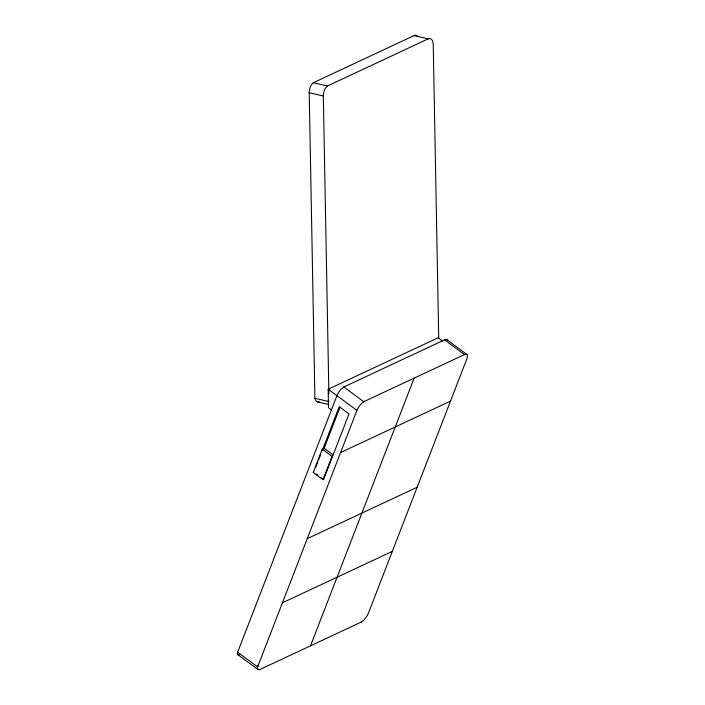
<?xml version="1.0" encoding="UTF-8"?>
<svg xmlns="http://www.w3.org/2000/svg" width="705" height="705" viewBox="0 0 705 705"><rect width="100%" height="100%" fill="white"/><g stroke="black" fill="none" stroke-linecap="round" stroke-linejoin="round"><path stroke-width="1.06" d="M239.541 654.919A7.306 2.811 -53.6 0 1 237.647 652.187L336.946 395.672A8.601 3.313 -53.6 0 1 343.829 386.974L444.538 339.845A8.248 3.172 -53.6 0 1 447.463 340.63M322.114 450.856L339.228 406.644L349.019 413.87L323.648 479.409L323.005 479.708L313.214 472.482L322.255 449.129L324.133 448.248L340.074 407.067M315.822 467.107L317.788 462.031M318.572 459.995L320.537 454.919M323.005 479.708L332.046 456.355L332.689 456.056M364.467 401.312L363.78 401.7A8.601 3.313 -53.6 0 0 356.897 410.407L257.607 666.921L237.647 652.187M310.517 645.815L414.135 378.136M360.907 622.365L361.621 621.907A9.191 3.534 -53.6 0 0 368.512 612.918L466.816 358.968A8.248 3.172 -53.6 0 0 464.489 354.571L444.538 339.845M328.116 85.587L327.464 85.992A8.601 4.873 -76.9 0 0 323.322 95.995L328.882 393.875M319.259 401.647A7.306 4.142 -76.9 0 1 314.915 398.29L309.204 92.716A8.601 4.873 -76.9 0 1 313.346 82.714L414.055 35.585A8.248 4.671 -76.9 0 1 416.576 35.488M438.721 338.268L433.24 44.556A8.248 4.671 -76.9 0 0 428.173 38.863L327.464 85.992L313.346 82.714M331.403 409.984L328.486 407.569L328.195 389.222L438.113 337.783L442.484 341.008M464.489 354.571L363.78 401.7L343.829 386.974M340.586 452.548L450.504 401.11M313.214 472.482L313.857 472.183M307.248 538.664L417.166 487.226M282.423 602.793L392.341 551.354M361.621 621.907L260.119 669.406A7.306 2.811 -53.6 0 1 258.594 664.357M414.055 35.585L428.173 38.863M309.204 92.716L323.322 95.995M314.915 398.29L329.024 401.568M317.356 401.85L328.451 404.432M447.04 339.819L466.992 354.544M328.195 389.222L356.897 410.407M324.133 448.248L333.113 454.875M322.255 449.129L332.046 456.355M316.307 473.989L317.937 475.196M321.198 477.602L323.648 479.409M238.096 654.822L258.056 669.556M417.131 35.823A8.248 4.671 -76.9 0 1 417.633 36.29"/></g></svg>
